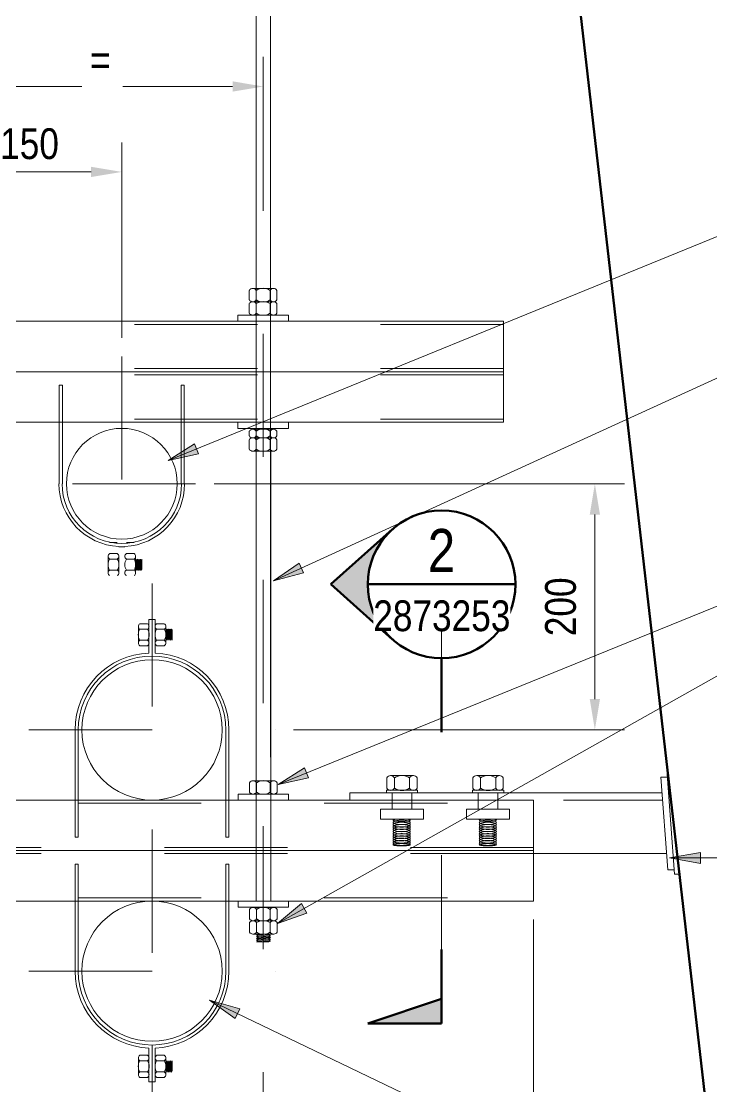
# Model space of a CAD drawing. Header units: metres. Extents: x 0.2 to 14.6, y -2.3 to 5.5.
# Drawn here: x 3.292 to 3.853, y 3.876 to 4.741 of the extents above; entities that cross this region are included whole.
import ezdxf

# ---------------------------------------------------------------- set-up
doc = ezdxf.new("R2010")
doc.units = ezdxf.units.M
for name, pattern in [('Dot_Section Line', [0.02, 0, -0.02]), ('Hidden - Small', [0.002294, 0.0015, -0.0007938]), ('JacobsCenter', [0.015, 0.009, -0.0015, 0.003, -0.0015]), ('JacobsDash', [0.0045, 0.003, -0.0015])]:
    doc.linetypes.add(name, pattern=pattern)
doc.layers.get('Defpoints').update_dxf_attribs({"color": 41})
for name, color, linetype, lineweight in [('A-ANNO-DIMS', 7, 'Continuous', 9), ('A-DETL', 7, 'Continuous', 13), ('A-DETL-GENF', 7, 'Continuous', 9), ('G-ANNO-SYMB', 7, 'Continuous', 9), ('G-ANNO-TEXT', 7, 'Continuous', 9)]:
    doc.layers.add(name, color=color, linetype=linetype, lineweight=lineweight)
doc.styles.add('Arial Narrow_2', font='ARIALN.TTF', dxfattribs={"height": 0.025})
doc.styles.add('Arial Narrow_3', font='ARIALN.TTF', dxfattribs={"height": 0.035})
doc.dimstyles.new('Dimension_Standard_O__mm_', dxfattribs={"dimscale": 0.3048, "dimtxt": 0.025586, "dimasz": 0.082021, "dimexe": 0.07874, "dimexo": 0.049213, "dimgap": 0.049213, "dimtad": 1, "dimdec": 0, "dimlfac": 1000, "dimzin": 0, "dimdsep": 46, "dimtxsty": 'Arial Narrow_2', "dimsah": 1, "dimcen": 0.09, "dimaunit": 1, "dimadec": 4, "dimazin": 0, "dimtfac": 1, "dimtdec": 4, "dimtix": 1, "dimtmove": 0, "dimatfit": 3, "dimfxl": 1, "dimtvp": 1, "dimtfill": 1, "dimtolj": 1, "dimtzin": 0, "dimlwd": 18, "dimlwe": 18, "dimarcsym": 2})
doc.dimstyles.new('Dimension_Standard_T__mm_', dxfattribs={"dimscale": 0.3048, "dimtxt": 0.025586, "dimasz": 0.082021, "dimexe": 0.07874, "dimexo": 0.049213, "dimgap": 0.032808, "dimtad": 1, "dimdec": 0, "dimlfac": 1000, "dimzin": 0, "dimdsep": 46, "dimtxsty": 'Arial Narrow_2', "dimsah": 1, "dimcen": 0.09, "dimaunit": 1, "dimadec": 4, "dimazin": 0, "dimtfac": 1, "dimtdec": 4, "dimtix": 1, "dimtmove": 0, "dimatfit": 3, "dimfxl": 1, "dimtvp": 1, "dimtolj": 1, "dimtzin": 0, "dimlwd": 18, "dimlwe": 18, "dimarcsym": 2})
doc.dimstyles.new('Dimension_Standard_T__mm__1', dxfattribs={"dimscale": 0.3048, "dimtxt": 0.025586, "dimasz": 0.082021, "dimexe": 0.07874, "dimexo": 0.049213, "dimgap": 0.032808, "dimtad": 1, "dimdec": 0, "dimlfac": 1000, "dimzin": 0, "dimdsep": 46, "dimtxsty": 'Arial Narrow_2', "dimsah": 1, "dimcen": 0.09, "dimaunit": 1, "dimadec": 4, "dimazin": 0, "dimtfac": 1, "dimtdec": 4, "dimtix": 1, "dimtmove": 2, "dimatfit": 3, "dimfxl": 1, "dimtvp": 1, "dimtolj": 1, "dimtzin": 0, "dimlwd": 18, "dimlwe": 18, "dimarcsym": 2})

# ---------------------------------------------------------------- blocks, each defined once
blk = doc.blocks.new('1815 DEEP SUPER-T GIRDER_2D - 1815 DEEP SUPER-T GIRDER_2D-V1-DRG-2873253 - TYPE 2 HANGER _6X100 DIA AND 3X80 DIA_')
at = {"layer": 'A-DETL-GENF', "lineweight": 50}
blk.add_line((-0.50632, -0.10557), (-0.35121, -1.7429), dxfattribs=at)
blk = doc.blocks.new('DIMBLOCK3-DRG-2873253 - TYPE 2 HANGER _6X100 DIA AND 3X80 DIA_')
at = {"layer": 'A-ANNO-DIMS', "color": 0, "lineweight": 18, "transparency": 16777216}
for p, q in [((3.70858, 4.01172), (3.70858, 3.5206)), ((3.22358, 3.83472), (3.22358, 3.5206)), ((3.68358, 3.5446), (3.24858, 3.5446))]:
    blk.add_line(p, q, dxfattribs=at)
at = {"layer": 'A-ANNO-DIMS', "color": 0, "transparency": 16777216}
for points in [[(3.24858, 3.54876), (3.24858, 3.54043), (3.22358, 3.5446)], [(3.68358, 3.54876), (3.68358, 3.54043), (3.70858, 3.5446)]]:
    blk.add_solid(points, dxfattribs=at)
at = {"layer": 'Defpoints', "color": 0, "transparency": 16777216}
for p in [(3.70858, 4.02672), (3.22358, 3.84972), (3.22358, 3.5446)]:
    blk.add_point(p, dxfattribs=at)
at = {"layer": 'A-ANNO-DIMS', "color": 0, "lineweight": 18, "transparency": 16777216, "insert": (3.46608, 3.56736), "char_height": 0.025, "width": 0.0570197, "attachment_point": 5, "style": 'Arial Narrow_2'}
blk.add_mtext('\\A1;485', dxfattribs=at)
blk = doc.blocks.new('DIMBLOCK5-DRG-2873253 - TYPE 2 HANGER _6X100 DIA AND 3X80 DIA_')
at = {"layer": 'A-ANNO-DIMS', "color": 0, "lineweight": 18, "transparency": 16777216}
for p, q in [((3.22402, 4.48572), (3.22402, 4.64304)), ((3.37402, 4.48422), (3.37402, 4.64304)), ((3.34902, 4.61904), (3.24902, 4.61904))]:
    blk.add_line(p, q, dxfattribs=at)
at = {"layer": 'A-ANNO-DIMS', "color": 0, "transparency": 16777216}
for points in [[(3.24902, 4.62321), (3.24902, 4.61488), (3.22402, 4.61904)], [(3.34902, 4.62321), (3.34902, 4.61488), (3.37402, 4.61904)]]:
    blk.add_solid(points, dxfattribs=at)
at = {"layer": 'Defpoints', "color": 0, "transparency": 16777216}
for p in [(3.22402, 4.61904), (3.22402, 4.47072), (3.37402, 4.46922)]:
    blk.add_point(p, dxfattribs=at)
at = {"layer": 'A-ANNO-DIMS', "color": 0, "lineweight": 18, "transparency": 16777216, "insert": (3.29902, 4.64181), "char_height": 0.025, "width": 0.0570197, "attachment_point": 5, "style": 'Arial Narrow_2'}
blk.add_mtext('\\A1;150', dxfattribs=at)
blk = doc.blocks.new('DIMBLOCK7-DRG-2873253 - TYPE 2 HANGER _6X100 DIA AND 3X80 DIA_')
at = {"layer": 'A-ANNO-DIMS', "color": 0, "lineweight": 18, "transparency": 16777216}
for p, q in [((3.22402, 4.48572), (3.22402, 4.71247)), ((3.48903, 4.68689), (3.48903, 4.71247)), ((3.24902, 4.68847), (3.34142, 4.68847)), ((3.46403, 4.68847), (3.37496, 4.68847))]:
    blk.add_line(p, q, dxfattribs=at)
at = {"layer": 'A-ANNO-DIMS', "color": 0, "transparency": 16777216}
for points in [[(3.24902, 4.69264), (3.24902, 4.6843), (3.22402, 4.68847)], [(3.46403, 4.69264), (3.46403, 4.6843), (3.48903, 4.68847)]]:
    blk.add_solid(points, dxfattribs=at)
at = {"layer": 'Defpoints', "color": 0, "transparency": 16777216}
for p in [(3.22402, 4.68847), (3.48903, 4.67189), (3.22402, 4.47072)]:
    blk.add_point(p, dxfattribs=at)
at = {"layer": 'A-ANNO-DIMS', "color": 0, "lineweight": 18, "transparency": 16777216, "insert": (3.3482, 4.72247), "char_height": 0.025, "width": 0.0199813, "attachment_point": 1, "line_spacing_factor": 0.974696, "style": 'Arial Narrow_2'}
blk.add_mtext('\\A1;=', dxfattribs=at)
blk = doc.blocks.new('Drafting View - sectionTail-4870194-DRG-2873253 - TYPE 2 HANGER _6X100 DIA AND 3X80 DIA_')
at = {"layer": 'G-ANNO-SYMB'}
blk.add_hatch(color=256, dxfattribs=at).paths.add_polyline_path([(-0.006, 0.006), (-0.004, 0), (-0.006, 0)])
at = {"layer": 'G-ANNO-SYMB', "lineweight": 50}
for p, q in [((-0.006, 0.006), (-0.006, 0)), ((-0.004, 0), (-0.006, 0.006)), ((-0.006, 0), (-0.004, 0)), ((-0.006, 0), (0, 0))]:
    blk.add_line(p, q, dxfattribs=at)
blk = doc.blocks.new('Drafting View - SectionHead-4898858-DRG-2873253 - TYPE 2 HANGER _6X100 DIA AND 3X80 DIA_')
at = {"layer": 'G-ANNO-SYMB'}
h = blk.add_hatch(color=256, dxfattribs=at)
edge = h.paths.add_edge_path()
edge.add_line((-0.002, 0.009), (0.002472, 0.004003))
edge.add_arc((-0.002, 0), 0.006, 41.82771, 138.17229)
edge.add_line((-0.006472, 0.004003), (-0.002, 0.009))
at = {"layer": 'G-ANNO-SYMB', "lineweight": 50}
for p, q in [((-0.002, 0.009), (-0.006472, 0.004003)), ((0.002472, 0.004003), (-0.002, 0.009)), ((0.004, 0), (0.01, 0))]:
    blk.add_line(p, q, dxfattribs=at)
for start, end in [(360, 180), (180, 360)]:
    blk.add_arc((-0.002, 0), 0.006, start, end, dxfattribs=at)
blk = doc.blocks.new('DIMBLOCK12-DRG-2873253 - TYPE 2 HANGER _6X100 DIA AND 3X80 DIA_')
at = {"layer": 'A-ANNO-DIMS', "color": 0, "lineweight": 18, "transparency": 16777216}
for p, q in [((3.44902, 4.36572), (3.78247, 4.36572)), ((3.75847, 4.19072), (3.75847, 4.34072)), ((3.51358, 4.16572), (3.78247, 4.16572))]:
    blk.add_line(p, q, dxfattribs=at)
at = {"layer": 'A-ANNO-DIMS', "color": 0, "transparency": 16777216}
for points in [[(3.7543, 4.34072), (3.76263, 4.34072), (3.75847, 4.36572)], [(3.7543, 4.19072), (3.76263, 4.19072), (3.75847, 4.16572)]]:
    blk.add_solid(points, dxfattribs=at)
at = {"layer": 'Defpoints', "color": 0, "transparency": 16777216}
for p in [(3.43402, 4.36572), (3.75847, 4.36572), (3.49858, 4.16572)]:
    blk.add_point(p, dxfattribs=at)
at = {"layer": 'A-ANNO-DIMS', "color": 0, "lineweight": 18, "transparency": 16777216, "insert": (3.7307, 4.26572), "char_height": 0.025, "width": 0.0570197, "attachment_point": 5, "rotation": 90, "style": 'Arial Narrow_2', "bg_fill": 3, "box_fill_scale": 1.1, "bg_fill_color": 256, "bg_fill_true_color": 13158600, "bg_fill_transparency": 0}
blk.add_mtext('\\A1;200', dxfattribs=at)

msp = doc.modelspace()

# ---------------------------------------------------------------- hatches: boundary and pattern name
at = {"layer": 'G-ANNO-TEXT'}
for points in [[(3.41157, 4.38472), (3.43638, 4.39008), (3.43305, 4.39824)], [(3.49718, 4.28686), (3.52175, 4.29324), (3.51808, 4.30126)], [(3.501, 4.12148), (3.52583, 4.12679), (3.52251, 4.13496)], [(3.81921, 4.06171), (3.84421, 4.0573), (3.84421, 4.06612)], [(3.50054, 4.00849), (3.52449, 4.01691), (3.52016, 4.02459)], [(3.44538, 3.9461), (3.46601, 3.9313), (3.46983, 3.93925)]]:
    msp.add_hatch(color=256, dxfattribs=at).paths.add_polyline_path(points)

# ---------------------------------------------------------------- linework, layer by layer
at = {"layer": 'A-DETL', "linetype": 'JacobsCenter', "lineweight": 9}
for p, q in [((3.48903, 3.58756), (3.48903, 5.26756)), ((3.37402, 4.46922), (3.37402, 4.27922)), ((3.39858, 4.28472), (3.39858, 3.84972)), ((3.12358, 4.16572), (3.32358, 4.16572)), ((3.29858, 4.16572), (3.49858, 4.16572)), ((3.12358, 3.96972), (3.32358, 3.96972)), ((3.29858, 3.96972), (3.49858, 3.96972))]:
    msp.add_line(p, q, dxfattribs=at)
at = {"layer": 'A-DETL', "lineweight": 18}
for p, q in [((3.48319, 4.02672), (3.48319, 5.13617)), ((3.49487, 4.14348), (3.49487, 5.13617)), ((3.49487, 4.49772), (3.49487, 4.41572)), ((3.49503, 4.02672), (3.49503, 4.39226))]:
    msp.add_line(p, q, dxfattribs=at)
at = {"layer": 'A-DETL', "lineweight": 9}
for p, q in [((3.47765, 4.52284), (3.47765, 4.51506)), ((3.48046, 4.52439), (3.48887, 4.52439)), ((3.48326, 4.52284), (3.48326, 4.51506)), ((3.48887, 4.52439), (3.49729, 4.52439)), ((3.49448, 4.52284), (3.49448, 4.51506)), ((3.50008, 4.52284), (3.50008, 4.51506)), ((3.47765, 4.51204), (3.47765, 4.50426)), ((3.48046, 4.51359), (3.48887, 4.51359)), ((3.48046, 4.51359), (3.48887, 4.51359)), ((3.48326, 4.51204), (3.48326, 4.50426)), ((3.48887, 4.51359), (3.49729, 4.51359)), ((3.48887, 4.51359), (3.49729, 4.51359)), ((3.49448, 4.51204), (3.49448, 4.50426)), ((3.50008, 4.51204), (3.50008, 4.50426)), ((3.46837, 4.5026), (3.50937, 4.5026)), ((3.46837, 4.5026), (3.46837, 4.49772)), ((3.48046, 4.50279), (3.48887, 4.50279)), ((3.48887, 4.50279), (3.49729, 4.50279)), ((3.50937, 4.5026), (3.50937, 4.49772)), ((3.50921, 4.45672), (2.78421, 4.45672)), ((3.68421, 4.45672), (2.78421, 4.45672)), ((3.32323, 4.36572), (3.32323, 4.44572)), ((3.32573, 4.36572), (3.32573, 4.44572)), ((3.42232, 4.36572), (3.42232, 4.44572)), ((3.42482, 4.36572), (3.42482, 4.44572)), ((3.46837, 4.4106), (3.46837, 4.41572)), ((3.50937, 4.4106), (3.50937, 4.41572)), ((3.46837, 4.4106), (3.50937, 4.4106)), ((3.47765, 4.40843), (3.47765, 4.40454)), ((3.48046, 4.40998), (3.48887, 4.40998)), ((3.48326, 4.40843), (3.48326, 4.40454)), ((3.48887, 4.40998), (3.49729, 4.40998)), ((3.49448, 4.40843), (3.49448, 4.40454)), ((3.50008, 4.40843), (3.50008, 4.40454)), ((3.47765, 4.40152), (3.47765, 4.39373)), ((3.48046, 4.40307), (3.48887, 4.40307)), ((3.48046, 4.40307), (3.48887, 4.40307)), ((3.48326, 4.40152), (3.48326, 4.39373)), ((3.48887, 4.40307), (3.49729, 4.40307)), ((3.48887, 4.40307), (3.49729, 4.40307)), ((3.49448, 4.40152), (3.49448, 4.39373)), ((3.50008, 4.40152), (3.50008, 4.39373)), ((3.48046, 4.39226), (3.48887, 4.39226)), ((3.48887, 4.39226), (3.49729, 4.39226)), ((3.36413, 4.31809), (3.37034, 4.31809)), ((3.37652, 4.31455), (3.37152, 4.31455)), ((3.38397, 4.31809), (3.37776, 4.31809)), ((3.36289, 4.30005), (3.36289, 4.30677)), ((3.36289, 4.30005), (3.36289, 4.30677)), ((3.36413, 4.309), (3.37034, 4.309)), ((3.36413, 4.30452), (3.37034, 4.30452)), ((3.37152, 4.30005), (3.37152, 4.30677)), ((3.38397, 4.309), (3.37776, 4.309)), ((3.38397, 4.30452), (3.37776, 4.30452)), ((3.38521, 4.30676), (3.38521, 4.30005)), ((3.38521, 4.30338), (3.38577, 4.30441)), ((3.38577, 4.30441), (3.38521, 4.29541)), ((3.38577, 4.30441), (3.38633, 4.30338)), ((3.38633, 4.30338), (3.38577, 4.29644)), ((3.38633, 4.30338), (3.3869, 4.30441)), ((3.3869, 4.30441), (3.38633, 4.29541)), ((3.3869, 4.30441), (3.38746, 4.30338)), ((3.38746, 4.30338), (3.3869, 4.29644)), ((3.38746, 4.30338), (3.38802, 4.30441)), ((3.38802, 4.30441), (3.38746, 4.29541)), ((3.38802, 4.30441), (3.38858, 4.30338)), ((3.38858, 4.30338), (3.38802, 4.29644)), ((3.38858, 4.30338), (3.38915, 4.30441)), ((3.38915, 4.30441), (3.38858, 4.29541)), ((3.38915, 4.30441), (3.38971, 4.30338)), ((3.38971, 4.30338), (3.38915, 4.29644)), ((3.38971, 4.29541), (3.39027, 4.30441)), ((3.39027, 4.30441), (3.38971, 4.30338)), ((3.39027, 4.30441), (3.39027, 4.29644)), ((3.36289, 4.29333), (3.36289, 4.30005)), ((3.36289, 4.29333), (3.36289, 4.30005)), ((3.36413, 4.29557), (3.37034, 4.29557)), ((3.37152, 4.29333), (3.37152, 4.30005)), ((3.38397, 4.29557), (3.37776, 4.29557)), ((3.38521, 4.30005), (3.38521, 4.29332)), ((3.38577, 4.29644), (3.38521, 4.29541)), ((3.38577, 4.29644), (3.38521, 4.29541)), ((3.38633, 4.29541), (3.38577, 4.29644)), ((3.38633, 4.29541), (3.38577, 4.29644)), ((3.3869, 4.29644), (3.38633, 4.29541)), ((3.38746, 4.29541), (3.3869, 4.29644)), ((3.38802, 4.29644), (3.38746, 4.29541)), ((3.38858, 4.29541), (3.38802, 4.29644)), ((3.38915, 4.29644), (3.38858, 4.29541)), ((3.38915, 4.29644), (3.38971, 4.29541)), ((3.39027, 4.29644), (3.38971, 4.29541)), ((3.38869, 4.25198), (3.39491, 4.25198)), ((3.40108, 4.25553), (3.39608, 4.25553)), ((3.39608, 4.22817), (3.39608, 4.25553)), ((3.39858, 4.22572), (3.39858, 4.25553)), ((3.40108, 4.22817), (3.40108, 4.25553)), ((3.40853, 4.25198), (3.40232, 4.25198)), ((3.38746, 4.24974), (3.38746, 4.24303)), ((3.38746, 4.24974), (3.38746, 4.24303)), ((3.38746, 4.24303), (3.38746, 4.2363)), ((3.38746, 4.24303), (3.38746, 4.2363)), ((3.38869, 4.2475), (3.39491, 4.2475)), ((3.39608, 4.24974), (3.39608, 4.24303)), ((3.39608, 4.24303), (3.39608, 4.2363)), ((3.40853, 4.2475), (3.40232, 4.2475)), ((3.40977, 4.24303), (3.40977, 4.24975)), ((3.41033, 4.23866), (3.40977, 4.24766)), ((3.41033, 4.24663), (3.40977, 4.24766)), ((3.41033, 4.24663), (3.40977, 4.24766)), ((3.40977, 4.23631), (3.40977, 4.24303)), ((3.41089, 4.24766), (3.41033, 4.24663)), ((3.41089, 4.24766), (3.41033, 4.24663)), ((3.41089, 4.23969), (3.41033, 4.24663)), ((3.41146, 4.24663), (3.41089, 4.24766)), ((3.41146, 4.23866), (3.41089, 4.24766)), ((3.41202, 4.24766), (3.41146, 4.24663)), ((3.41202, 4.23969), (3.41146, 4.24663)), ((3.41258, 4.24663), (3.41202, 4.24766)), ((3.41258, 4.23866), (3.41202, 4.24766)), ((3.41314, 4.24766), (3.41258, 4.24663)), ((3.41314, 4.23969), (3.41258, 4.24663)), ((3.41371, 4.24663), (3.41314, 4.24766)), ((3.41371, 4.23866), (3.41314, 4.24766)), ((3.41371, 4.24663), (3.41427, 4.24766)), ((3.41427, 4.23969), (3.41371, 4.24663)), ((3.41483, 4.24663), (3.41427, 4.24766)), ((3.41427, 4.24766), (3.41483, 4.23866)), ((3.41483, 4.23866), (3.41483, 4.24663)), ((3.38869, 4.23855), (3.39491, 4.23855)), ((3.38869, 4.23407), (3.39491, 4.23407)), ((3.40853, 4.23855), (3.40232, 4.23855)), ((3.40853, 4.23407), (3.40232, 4.23407)), ((3.40977, 4.23969), (3.41033, 4.23866)), ((3.41033, 4.23866), (3.41089, 4.23969)), ((3.41089, 4.23969), (3.41146, 4.23866)), ((3.41146, 4.23866), (3.41202, 4.23969)), ((3.41202, 4.23969), (3.41258, 4.23866)), ((3.41258, 4.23866), (3.41314, 4.23969)), ((3.41314, 4.23969), (3.41371, 4.23866)), ((3.41371, 4.23866), (3.41427, 4.23969)), ((3.41483, 4.23866), (3.41427, 4.23969)), ((3.33608, 4.16572), (3.33608, 4.07872)), ((3.33858, 4.16572), (3.33858, 4.07872)), ((3.45858, 4.16572), (3.45858, 4.07872)), ((3.46108, 4.16572), (3.46108, 4.07872)), ((3.47781, 4.12286), (3.47781, 4.11508)), ((3.48062, 4.12441), (3.48903, 4.12441)), ((3.48062, 4.12441), (3.48903, 4.12441)), ((3.48342, 4.12286), (3.48342, 4.11508)), ((3.48903, 4.12441), (3.49745, 4.12441)), ((3.48903, 4.12441), (3.49745, 4.12441)), ((3.49464, 4.12286), (3.49464, 4.11508)), ((3.50024, 4.12286), (3.50024, 4.11508)), ((3.58937, 4.12688), (3.58937, 4.11832)), ((3.59245, 4.12858), (3.60171, 4.12858)), ((3.59245, 4.12858), (3.60171, 4.12858)), ((3.59554, 4.12688), (3.59554, 4.11832)), ((3.60171, 4.12858), (3.61098, 4.12858)), ((3.60171, 4.12858), (3.61098, 4.12858)), ((3.60788, 4.12688), (3.60788, 4.11832)), ((3.61405, 4.12688), (3.61405, 4.11832)), ((3.65937, 4.12688), (3.65937, 4.11832)), ((3.66245, 4.12858), (3.67171, 4.12858)), ((3.66245, 4.12858), (3.67171, 4.12858)), ((3.66554, 4.12688), (3.66554, 4.11832)), ((3.67171, 4.12858), (3.68098, 4.12858)), ((3.67171, 4.12858), (3.68098, 4.12858)), ((3.67788, 4.12688), (3.67788, 4.11832)), ((3.68405, 4.12688), (3.68405, 4.11832)), ((3.46853, 4.1136), (3.50953, 4.1136)), ((3.46853, 4.1136), (3.46853, 4.10872)), ((3.48062, 4.1136), (3.48903, 4.1136)), ((3.48903, 4.1136), (3.49745, 4.1136)), ((3.50953, 4.1136), (3.50953, 4.10872)), ((3.58906, 4.1167), (3.61436, 4.1167)), ((3.58906, 4.11472), (3.58906, 4.1167)), ((3.61436, 4.11472), (3.58906, 4.11472)), ((3.59245, 4.1167), (3.60171, 4.1167)), ((3.60171, 4.1167), (3.61098, 4.1167)), ((3.61436, 4.1167), (3.61436, 4.11472)), ((3.65906, 4.1167), (3.68436, 4.1167)), ((3.65906, 4.11472), (3.65906, 4.1167)), ((3.68436, 4.11472), (3.65906, 4.11472)), ((3.66245, 4.1167), (3.67171, 4.1167)), ((3.67171, 4.1167), (3.68098, 4.1167)), ((3.68436, 4.1167), (3.68436, 4.11472)), ((3.33608, 4.07872), (3.33858, 4.07872)), ((3.45858, 4.07872), (3.46108, 4.07872)), ((3.70858, 4.06772), (2.73858, 4.06772)), ((3.33608, 4.05672), (3.33858, 4.05672)), ((3.33608, 3.96972), (3.33608, 4.05672)), ((3.33858, 3.96972), (3.33858, 4.05672)), ((3.45858, 3.96972), (3.45858, 4.05672)), ((3.45858, 4.05672), (3.46108, 4.05672)), ((3.46108, 3.96972), (3.46108, 4.05672)), ((3.46853, 4.0216), (3.46853, 4.02672)), ((3.50953, 4.0216), (3.50953, 4.02672)), ((3.46853, 4.0216), (3.50953, 4.0216)), ((3.47781, 4.01217), (3.47781, 4.01995)), ((3.48062, 4.02142), (3.48903, 4.02142)), ((3.48342, 4.01217), (3.48342, 4.01995)), ((3.48903, 4.02142), (3.49745, 4.02142)), ((3.49464, 4.01217), (3.49464, 4.01995)), ((3.50024, 4.01217), (3.50024, 4.01995)), ((3.47781, 4.00137), (3.47781, 4.00915)), ((3.48062, 4.01062), (3.48903, 4.01062)), ((3.48062, 4.01062), (3.48903, 4.01062)), ((3.48342, 4.00137), (3.48342, 4.00915)), ((3.48903, 4.01062), (3.49745, 4.01062)), ((3.48903, 4.01062), (3.49745, 4.01062)), ((3.49464, 4.00137), (3.49464, 4.00915)), ((3.50024, 4.00137), (3.50024, 4.00915)), ((3.48062, 3.99982), (3.48903, 3.99982)), ((3.48485, 3.99982), (3.48356, 3.99911)), ((3.48356, 3.99911), (3.49483, 3.99982)), ((3.48356, 3.99911), (3.48485, 3.99841)), ((3.48485, 3.99841), (3.49355, 3.99911)), ((3.48903, 3.99982), (3.49745, 3.99982)), ((3.49355, 3.99911), (3.49483, 3.99982)), ((3.49355, 3.99911), (3.49483, 3.99982)), ((3.49483, 3.99841), (3.49355, 3.99911)), ((3.49483, 3.99841), (3.49355, 3.99911)), ((3.48485, 3.99841), (3.48356, 3.9977)), ((3.48356, 3.9977), (3.49483, 3.99841)), ((3.48356, 3.9977), (3.48485, 3.997)), ((3.48485, 3.997), (3.48356, 3.99629)), ((3.48356, 3.99629), (3.49483, 3.997)), ((3.48356, 3.99629), (3.48485, 3.99559)), ((3.48485, 3.99559), (3.48356, 3.99488)), ((3.48356, 3.99488), (3.49483, 3.99559)), ((3.48356, 3.99488), (3.48485, 3.99418)), ((3.49483, 3.99418), (3.48356, 3.99348)), ((3.48356, 3.99348), (3.48485, 3.99418)), ((3.48356, 3.99348), (3.49355, 3.99348)), ((3.48485, 3.997), (3.49355, 3.9977)), ((3.48485, 3.99559), (3.49355, 3.99629)), ((3.48485, 3.99418), (3.49355, 3.99488)), ((3.49355, 3.9977), (3.49483, 3.99841)), ((3.49483, 3.997), (3.49355, 3.9977)), ((3.49355, 3.99629), (3.49483, 3.997)), ((3.49483, 3.99559), (3.49355, 3.99629)), ((3.49355, 3.99488), (3.49483, 3.99559)), ((3.49355, 3.99488), (3.49483, 3.99418)), ((3.49355, 3.99348), (3.49483, 3.99418)), ((3.39608, 3.90727), (3.39608, 3.87991)), ((3.39858, 3.90972), (3.39858, 3.87991)), ((3.40108, 3.90727), (3.40108, 3.87991)), ((3.38746, 3.89241), (3.38746, 3.89914)), ((3.38746, 3.89241), (3.38746, 3.89914)), ((3.38869, 3.90137), (3.39491, 3.90137)), ((3.38869, 3.89689), (3.39491, 3.89689)), ((3.39608, 3.89241), (3.39608, 3.89914)), ((3.40853, 3.90137), (3.40232, 3.90137)), ((3.40853, 3.89689), (3.40232, 3.89689)), ((3.40977, 3.89913), (3.40977, 3.89241)), ((3.40977, 3.89575), (3.41033, 3.89677)), ((3.41033, 3.89677), (3.40977, 3.88777)), ((3.41033, 3.89677), (3.41089, 3.89575)), ((3.41089, 3.89575), (3.41033, 3.8888)), ((3.41089, 3.89575), (3.41146, 3.89677)), ((3.41146, 3.89677), (3.41089, 3.88777)), ((3.41146, 3.89677), (3.41202, 3.89575)), ((3.41202, 3.89575), (3.41146, 3.8888)), ((3.41202, 3.89575), (3.41258, 3.89677)), ((3.41258, 3.89677), (3.41202, 3.88777)), ((3.41258, 3.89677), (3.41314, 3.89575)), ((3.41314, 3.89575), (3.41258, 3.8888)), ((3.41314, 3.89575), (3.41371, 3.89677)), ((3.41371, 3.89677), (3.41314, 3.88777)), ((3.41371, 3.89677), (3.41427, 3.89575)), ((3.41427, 3.89575), (3.41371, 3.8888)), ((3.41427, 3.88777), (3.41483, 3.89677)), ((3.41483, 3.89677), (3.41427, 3.89575)), ((3.41483, 3.89677), (3.41483, 3.8888)), ((3.38746, 3.88569), (3.38746, 3.89241)), ((3.38746, 3.88569), (3.38746, 3.89241)), ((3.38869, 3.88793), (3.39491, 3.88793)), ((3.39608, 3.88569), (3.39608, 3.89241)), ((3.40853, 3.88793), (3.40232, 3.88793)), ((3.40977, 3.89241), (3.40977, 3.88568)), ((3.41033, 3.8888), (3.40977, 3.88777)), ((3.41033, 3.8888), (3.40977, 3.88777)), ((3.41089, 3.88777), (3.41033, 3.8888)), ((3.41089, 3.88777), (3.41033, 3.8888)), ((3.41146, 3.8888), (3.41089, 3.88777)), ((3.41202, 3.88777), (3.41146, 3.8888)), ((3.41258, 3.8888), (3.41202, 3.88777)), ((3.41314, 3.88777), (3.41258, 3.8888)), ((3.41371, 3.8888), (3.41314, 3.88777)), ((3.41371, 3.8888), (3.41427, 3.88777)), ((3.41483, 3.8888), (3.41427, 3.88777)), ((3.38869, 3.88346), (3.39491, 3.88346)), ((3.40108, 3.87991), (3.39608, 3.87991)), ((3.40853, 3.88346), (3.40232, 3.88346))]:
    msp.add_line(p, q, dxfattribs=at)
at = {"layer": 'A-DETL'}
for p, q in [((2.78421, 4.49772), (3.68421, 4.49772)), ((3.68421, 4.49772), (3.68421, 4.41572)), ((3.32323, 4.44572), (3.32573, 4.44572)), ((3.42232, 4.44572), (3.42482, 4.44572)), ((2.78421, 4.41572), (3.68421, 4.41572)), ((3.8172, 4.12988), (3.82329, 4.04859)), ((3.8121, 4.12722), (3.81773, 4.05218)), ((3.8121, 4.12722), (3.8174, 4.12722)), ((3.55921, 4.11472), (3.81304, 4.11472)), ((3.55921, 4.11472), (3.55921, 4.10872)), ((2.73858, 4.10872), (3.70858, 4.10872)), ((3.70858, 4.10872), (3.70858, 4.02672)), ((3.70858, 4.06522), (3.81675, 4.06522)), ((3.81773, 4.05218), (3.82302, 4.05218)), ((3.82329, 4.04859), (3.82726, 4.04859)), ((2.73858, 4.02672), (3.70858, 4.02672))]:
    msp.add_line(p, q, dxfattribs=at)
at = {"layer": 'A-DETL', "linetype": 'JacobsDash', "lineweight": 9}
for p, q in [((2.78421, 4.49522), (3.68421, 4.49522)), ((3.68421, 4.45922), (2.78421, 4.45922)), ((3.68421, 4.45422), (2.78421, 4.45422)), ((2.78421, 4.41822), (3.68421, 4.41822)), ((2.73858, 4.10622), (3.70858, 4.10622)), ((3.70858, 4.07022), (2.73858, 4.07022)), ((3.70858, 4.06522), (2.73858, 4.06522)), ((2.73858, 4.02922), (3.70858, 4.02922))]:
    msp.add_line(p, q, dxfattribs=at)
at = {"layer": 'A-DETL', "linetype": 'JacobsCenter'}
msp.add_line((3.43402, 4.36572), (3.00902, 4.36572), dxfattribs=at)
at = {"layer": 'A-DETL', "linetype": 'Hidden - Small', "lineweight": 9}
for p, q in [((3.59371, 4.10121), (3.59371, 4.11472)), ((3.60971, 4.10121), (3.60971, 4.11472)), ((3.66371, 4.10121), (3.66371, 4.11472)), ((3.67971, 4.10121), (3.67971, 4.11472)), ((3.61921, 4.10121), (3.58421, 4.10121)), ((3.58421, 4.09321), (3.58421, 4.10121)), ((3.61921, 4.09321), (3.61921, 4.10121)), ((3.68921, 4.10121), (3.65421, 4.10121)), ((3.65421, 4.09321), (3.65421, 4.10121)), ((3.68921, 4.09321), (3.68921, 4.10121)), ((3.58421, 4.09321), (3.61921, 4.09321)), ((3.65421, 4.09321), (3.68921, 4.09321))]:
    msp.add_line(p, q, dxfattribs=at)
at = {"layer": 'A-DETL', "linetype": 'JacobsDash'}
msp.add_line((3.7331, 4.10872), (3.81349, 4.10872), dxfattribs=at)
at = {"layer": 'A-DETL', "color": 143, "lineweight": 18, "true_color": 0x78aac8}
for centre, radius in [((3.37402, 4.36572), 0.045), ((3.39858, 4.16572), 0.057), ((3.39858, 3.96972), 0.057)]:
    msp.add_circle(centre, radius, dxfattribs=at)
at = {"layer": 'A-DETL', "lineweight": 9}
for centre, radius, start, end in [((3.48046, 4.52108), 0.00331, 32.13554, 147.86446), ((3.48887, 4.51414), 0.01035, 57.20842, 122.79158), ((3.49728, 4.52108), 0.00331, 32.1346, 147.8654), ((3.49728, 4.52108), 0.00331, 32.1346, 147.8654), ((3.48046, 4.51682), 0.00331, 212.13554, 327.86446), ((3.48046, 4.51028), 0.00331, 32.13554, 147.86446), ((3.48887, 4.52377), 0.01035, 237.20842, 302.79158), ((3.48887, 4.50334), 0.01035, 57.20842, 122.79158), ((3.49728, 4.51682), 0.00331, 212.1346, 327.8654), ((3.49728, 4.51682), 0.00331, 212.1346, 327.8654), ((3.49728, 4.51028), 0.00331, 32.1346, 147.8654), ((3.49728, 4.51028), 0.00331, 32.1346, 147.8654), ((3.48046, 4.50602), 0.00331, 212.13554, 327.86446), ((3.48887, 4.51296), 0.01035, 237.20842, 302.79158), ((3.49728, 4.50602), 0.00331, 212.1346, 327.8654), ((3.49728, 4.50602), 0.00331, 212.1346, 327.8654), ((3.48046, 4.40667), 0.00331, 32.13554, 147.86446), ((3.48887, 4.39972), 0.01035, 57.20842, 122.79158), ((3.49728, 4.40667), 0.00331, 32.1346, 147.8654), ((3.49728, 4.40667), 0.00331, 32.1346, 147.8654), ((3.48046, 4.4063), 0.00331, 212.13554, 327.86446), ((3.48046, 4.39975), 0.00331, 32.13554, 147.86446), ((3.48887, 4.41324), 0.01035, 237.20842, 302.79158), ((3.48887, 4.39281), 0.01035, 57.20842, 122.79158), ((3.49728, 4.4063), 0.00331, 212.1346, 327.8654), ((3.49728, 4.4063), 0.00331, 212.1346, 327.8654), ((3.49728, 4.39975), 0.00331, 32.1346, 147.8654), ((3.49728, 4.39975), 0.00331, 32.1346, 147.8654), ((3.48046, 4.3955), 0.00331, 212.13554, 327.86446), ((3.48887, 4.40244), 0.01035, 237.20842, 302.79158), ((3.49728, 4.3955), 0.00331, 212.1346, 327.8654), ((3.49728, 4.3955), 0.00331, 212.1346, 327.8654), ((3.37402, 4.36572), 0.05105, 180, 267.19301), ((3.37402, 4.36572), 0.04855, 180, 0), ((3.37402, 4.36572), 0.05105, 272.80699, 0), ((3.37108, 4.30005), 0.00827, 147.20842, 212.79158), ((3.36554, 4.30676), 0.00264, 122.1346, 237.8654), ((3.36554, 4.30676), 0.00264, 122.1346, 237.8654), ((3.36894, 4.30676), 0.00264, 302.1346, 57.8654), ((3.36894, 4.30676), 0.00264, 302.1346, 57.8654), ((3.3634, 4.30005), 0.00827, 327.20842, 32.79158), ((3.38471, 4.30005), 0.00827, 147.20842, 212.79158), ((3.37916, 4.30676), 0.00264, 122.13554, 237.86446), ((3.38256, 4.30676), 0.00264, 302.13554, 57.86446), ((3.37702, 4.30005), 0.00827, 327.20842, 32.79158), ((3.36554, 4.29333), 0.00264, 122.13554, 237.86446), ((3.36894, 4.29333), 0.00264, 302.13554, 57.86446), ((3.37916, 4.29333), 0.00264, 122.1346, 237.8654), ((3.37916, 4.29333), 0.00264, 122.1346, 237.8654), ((3.38256, 4.29333), 0.00264, 302.1346, 57.8654), ((3.38256, 4.29333), 0.00264, 302.1346, 57.8654), ((3.3901, 4.24974), 0.00264, 122.13554, 237.86446), ((3.3935, 4.24974), 0.00264, 302.13554, 57.86446), ((3.40373, 4.24974), 0.00264, 122.1346, 237.8654), ((3.40373, 4.24974), 0.00264, 122.1346, 237.8654), ((3.40713, 4.24974), 0.00264, 302.1346, 57.8654), ((3.40713, 4.24974), 0.00264, 302.1346, 57.8654), ((3.39564, 4.24303), 0.00827, 147.20842, 212.79158), ((3.38796, 4.24303), 0.00827, 327.20842, 32.79158), ((3.40927, 4.24303), 0.00827, 147.20842, 212.79158), ((3.40158, 4.24303), 0.00827, 327.20842, 32.79158), ((3.3901, 4.23631), 0.00264, 122.1346, 237.8654), ((3.3901, 4.23631), 0.00264, 122.1346, 237.8654), ((3.3935, 4.23631), 0.00264, 302.1346, 57.8654), ((3.3935, 4.23631), 0.00264, 302.1346, 57.8654), ((3.40373, 4.23631), 0.00264, 122.13554, 237.86446), ((3.40713, 4.23631), 0.00264, 302.13554, 57.86446), ((3.39858, 4.16572), 0.0625, 92.29244, 180), ((3.39858, 4.16572), 0.06, 0, 180), ((3.39858, 4.16572), 0.0625, 0, 87.70756), ((3.60171, 4.1173), 0.01139, 57.20842, 122.79158), ((3.67171, 4.1173), 0.01139, 57.20842, 122.79158), ((3.48062, 4.1211), 0.00331, 32.13554, 147.86446), ((3.48903, 4.11415), 0.01035, 57.20842, 122.79158), ((3.49744, 4.1211), 0.00331, 32.1346, 147.8654), ((3.49744, 4.1211), 0.00331, 32.1346, 147.8654), ((3.59245, 4.12494), 0.00364, 32.13554, 147.86446), ((3.61096, 4.12494), 0.00364, 32.1346, 147.8654), ((3.61096, 4.12494), 0.00364, 32.1346, 147.8654), ((3.66245, 4.12494), 0.00364, 32.13554, 147.86446), ((3.68096, 4.12494), 0.00364, 32.1346, 147.8654), ((3.68096, 4.12494), 0.00364, 32.1346, 147.8654), ((3.48062, 4.11684), 0.00331, 212.13554, 327.86446), ((3.48903, 4.12378), 0.01035, 237.20842, 302.79158), ((3.49744, 4.11684), 0.00331, 212.1346, 327.8654), ((3.49744, 4.11684), 0.00331, 212.1346, 327.8654), ((3.59245, 4.12025), 0.00364, 212.13554, 327.86446), ((3.60171, 4.12789), 0.01139, 237.20842, 302.79158), ((3.61096, 4.12025), 0.00364, 212.1346, 327.8654), ((3.61096, 4.12025), 0.00364, 212.1346, 327.8654), ((3.66245, 4.12025), 0.00364, 212.13554, 327.86446), ((3.67171, 4.12789), 0.01139, 237.20842, 302.79158), ((3.68096, 4.12025), 0.00364, 212.1346, 327.8654), ((3.68096, 4.12025), 0.00364, 212.1346, 327.8654), ((3.48062, 4.01819), 0.00331, 32.13554, 147.86446), ((3.48903, 4.01125), 0.01035, 57.20842, 122.79158), ((3.49744, 4.01819), 0.00331, 32.1346, 147.8654), ((3.49744, 4.01819), 0.00331, 32.1346, 147.8654), ((3.48062, 4.01393), 0.00331, 212.13554, 327.86446), ((3.48062, 4.00739), 0.00331, 32.13554, 147.86446), ((3.48903, 4.02087), 0.01035, 237.20842, 302.79158), ((3.48903, 4.00044), 0.01035, 57.20842, 122.79158), ((3.49744, 4.01393), 0.00331, 212.1346, 327.8654), ((3.49744, 4.01393), 0.00331, 212.1346, 327.8654), ((3.49744, 4.00739), 0.00331, 32.1346, 147.8654), ((3.49744, 4.00739), 0.00331, 32.1346, 147.8654), ((3.48062, 4.00313), 0.00331, 212.13554, 327.86446), ((3.48903, 4.01007), 0.01035, 237.20842, 302.79158), ((3.49744, 4.00313), 0.00331, 212.1346, 327.8654), ((3.49744, 4.00313), 0.00331, 212.1346, 327.8654), ((3.39858, 3.96972), 0.0625, 180, 267.70756), ((3.39858, 3.96972), 0.06, 180, 0), ((3.39858, 3.96972), 0.0625, 272.29244, 0), ((3.39564, 3.89241), 0.00827, 147.20842, 212.79158), ((3.3901, 3.89913), 0.00264, 122.1346, 237.8654), ((3.3901, 3.89913), 0.00264, 122.1346, 237.8654), ((3.3935, 3.89913), 0.00264, 302.1346, 57.8654), ((3.3935, 3.89913), 0.00264, 302.1346, 57.8654), ((3.38796, 3.89241), 0.00827, 327.20842, 32.79158), ((3.40927, 3.89241), 0.00827, 147.20842, 212.79158), ((3.40373, 3.89913), 0.00264, 122.13554, 237.86446), ((3.40713, 3.89913), 0.00264, 302.13554, 57.86446), ((3.40158, 3.89241), 0.00827, 327.20842, 32.79158), ((3.3901, 3.88569), 0.00264, 122.13554, 237.86446), ((3.3935, 3.88569), 0.00264, 302.13554, 57.86446), ((3.40373, 3.88569), 0.00264, 122.1346, 237.8654), ((3.40373, 3.88569), 0.00264, 122.1346, 237.8654), ((3.40713, 3.88569), 0.00264, 302.1346, 57.8654), ((3.40713, 3.88569), 0.00264, 302.1346, 57.8654)]:
    msp.add_arc(centre, radius, start, end, dxfattribs=at)
at = {"layer": 'A-DETL', "linetype": 'JacobsDash', "lineweight": 9}
for centre in [(3.60148, 4.09245), (3.67148, 4.09245)]:
    msp.add_ellipse(centre, major_axis=(0.00694, 0), ratio=0.155559, start_param=2.351216, end_param=7.073562, dxfattribs=at)
for centre, ratio in [((3.60148, 4.09059), 0.253311), ((3.60148, 4.08874), 0.285201), ((3.60148, 4.08688), 0.285201), ((3.60148, 4.08503), 0.285201), ((3.67148, 4.09059), 0.253311), ((3.67148, 4.08874), 0.285201), ((3.67148, 4.08688), 0.285201), ((3.67148, 4.08503), 0.285201), ((3.60148, 4.08317), 0.285201), ((3.60148, 4.08132), 0.285201), ((3.60148, 4.07947), 0.285201), ((3.60148, 4.07761), 0.285201), ((3.60148, 4.07576), 0.285201), ((3.67148, 4.08317), 0.285201), ((3.67148, 4.08132), 0.285201), ((3.67148, 4.07947), 0.285201), ((3.67148, 4.07761), 0.285201), ((3.67148, 4.07576), 0.285201), ((3.60148, 4.0739), 0.285201), ((3.60148, 4.07252), 0.147434), ((3.67148, 4.0739), 0.285201), ((3.67148, 4.07252), 0.147434)]:
    msp.add_ellipse(centre, major_axis=(0.00694, 0), ratio=ratio, dxfattribs=at)
at = {"layer": 'G-ANNO-SYMB', "lineweight": 50}
msp.add_line((3.5739, 4.284), (3.6939, 4.284), dxfattribs=at)
at = {"layer": 'G-ANNO-SYMB', "color": 7, "linetype": 'Dot_Section Line', "true_color": 0xffffff}
msp.add_line((3.6339, 4.264), (3.6339, 3.98727), dxfattribs=at)
at = {"layer": 'G-ANNO-TEXT'}
for p, q in [((3.41157, 4.38472), (4.26197, 4.73154)), ((3.49718, 4.28686), (4.2186, 4.61648)), ((3.50054, 4.00849), (4.2186, 4.41271)), ((3.501, 4.12148), (4.2186, 4.41271)), ((3.43305, 4.39824), (3.41157, 4.38472)), ((3.43638, 4.39008), (3.43305, 4.39824)), ((3.41157, 4.38472), (3.43638, 4.39008)), ((3.51808, 4.30126), (3.49718, 4.28686)), ((3.49718, 4.28686), (3.52175, 4.29324)), ((3.52175, 4.29324), (3.51808, 4.30126)), ((3.52251, 4.13496), (3.501, 4.12148)), ((3.52583, 4.12679), (3.52251, 4.13496)), ((3.501, 4.12148), (3.52583, 4.12679)), ((3.84421, 4.06612), (3.81921, 4.06171)), ((3.81921, 4.06171), (3.84421, 4.0573)), ((3.81921, 4.06171), (4.27015, 4.06171)), ((3.84421, 4.0573), (3.84421, 4.06612)), ((3.52016, 4.02459), (3.50054, 4.00849)), ((3.50054, 4.00849), (3.52449, 4.01691)), ((3.52449, 4.01691), (3.52016, 4.02459)), ((3.44538, 3.9461), (3.46601, 3.9313)), ((3.46983, 3.93925), (3.44538, 3.9461)), ((3.44538, 3.9461), (4.29752, 3.53703)), ((3.46601, 3.9313), (3.46983, 3.93925))]:
    msp.add_line(p, q, dxfattribs=at)

# ---------------------------------------------------------------- block references
at = {"layer": 'A-DETL-GENF', "color": 8, "true_color": 0x808080, "rotation": 1.145792304612802}
msp.add_blockref('1815 DEEP SUPER-T GIRDER_2D - 1815 DEEP SUPER-T GIRDER_2D-V1-DRG-2873253 - TYPE 2 HANGER _6X100 DIA AND 3X80 DIA_', (4.22485, 5.0909), dxfattribs=at)
at = {"layer": 'G-ANNO-SYMB', "lineweight": 50, "extrusion": (0, 0, -1), "xscale": 9.999999999999996, "yscale": 9.999999999999996, "zscale": 9.999999999999996, "rotation": 270.0000000000005}
msp.add_blockref('Drafting View - SectionHead-4898858-DRG-2873253 - TYPE 2 HANGER _6X100 DIA AND 3X80 DIA_', (-3.6339, 4.264), dxfattribs=at)
at = {"layer": 'G-ANNO-SYMB', "lineweight": 50, "xscale": 9.999999999999996, "yscale": 9.999999999999996, "zscale": 9.999999999999996, "rotation": 89.99999999999937}
msp.add_blockref('Drafting View - sectionTail-4870194-DRG-2873253 - TYPE 2 HANGER _6X100 DIA AND 3X80 DIA_', (3.6339, 3.98727), dxfattribs=at)

# ---------------------------------------------------------------- dimensions: what is measured, and where the dimension line sits
at = {"layer": 'A-ANNO-DIMS', "lineweight": 18}
dim = msp.add_linear_dim(base=(3.22402, 4.68847), p1=(3.48903, 4.67189), p2=(3.22402, 4.47072), text='=', dimstyle='Dimension_Standard_T__mm__1', override={"dimpost": '<>', "dimfxl": 0.332716}, dxfattribs=at)
dim.commit()
dim.dimension.update_dxf_attribs({"geometry": 'DIMBLOCK7-DRG-2873253 - TYPE 2 HANGER _6X100 DIA AND 3X80 DIA_', "text_midpoint": (3.35819, 4.7058), "dimtype": 160})
for base, p1, p2, override, picture, middle in [((3.22402, 4.61904), (3.37402, 4.46922), (3.22402, 4.47072), {"dimpost": '<>', "dimfxl": 0.150007}, 'DIMBLOCK5-DRG-2873253 - TYPE 2 HANGER _6X100 DIA AND 3X80 DIA_', (3.29902, 4.64181)), ((3.22358, 3.5446), (3.70858, 4.02672), (3.22358, 3.84972), {"dimpost": '<>', "dimfxl": 0.516289}, 'DIMBLOCK3-DRG-2873253 - TYPE 2 HANGER _6X100 DIA AND 3X80 DIA_', (3.46608, 3.56736))]:
    dim = msp.add_linear_dim(base=base, p1=p1, p2=p2, dimstyle='Dimension_Standard_T__mm_', override=override, dxfattribs=at)
    dim.commit()
    dim.dimension.update_dxf_attribs({"geometry": picture, "text_midpoint": middle})

# ---------------------------------------------------------------- next in the draw order: texts
at = {"layer": 'G-ANNO-SYMB', "insert": (3.62265, 4.32897), "char_height": 0.035, "attachment_point": 1, "style": 'Arial Narrow_3', "bg_fill": 3, "box_fill_scale": 1, "bg_fill_color": 256, "bg_fill_transparency": 0}
msp.add_mtext('2', dxfattribs=at)
at = {"layer": 'G-ANNO-SYMB', "insert": (3.57835, 4.27096), "char_height": 0.025, "attachment_point": 1, "style": 'Arial Narrow_2', "bg_fill": 3, "box_fill_scale": 1, "bg_fill_color": 256, "bg_fill_true_color": 13158600, "bg_fill_transparency": 0}
msp.add_mtext('2873253', dxfattribs=at)

# ---------------------------------------------------------------- next in the draw order: dimensions: what is measured, and where the dimension line sits
at = {"layer": 'A-ANNO-DIMS', "lineweight": 18}
dim = msp.add_linear_dim(base=(3.75847, 4.36572), p1=(3.49858, 4.16572), p2=(3.43402, 4.36572), angle=90, dimstyle='Dimension_Standard_O__mm_', override={"dimpost": '<>', "dimfxl": 0.210163}, dxfattribs=at)
dim.commit()
dim.dimension.update_dxf_attribs({"geometry": 'DIMBLOCK12-DRG-2873253 - TYPE 2 HANGER _6X100 DIA AND 3X80 DIA_', "text_midpoint": (3.7307, 4.26572)})

doc.saveas('drawing.dxf')
